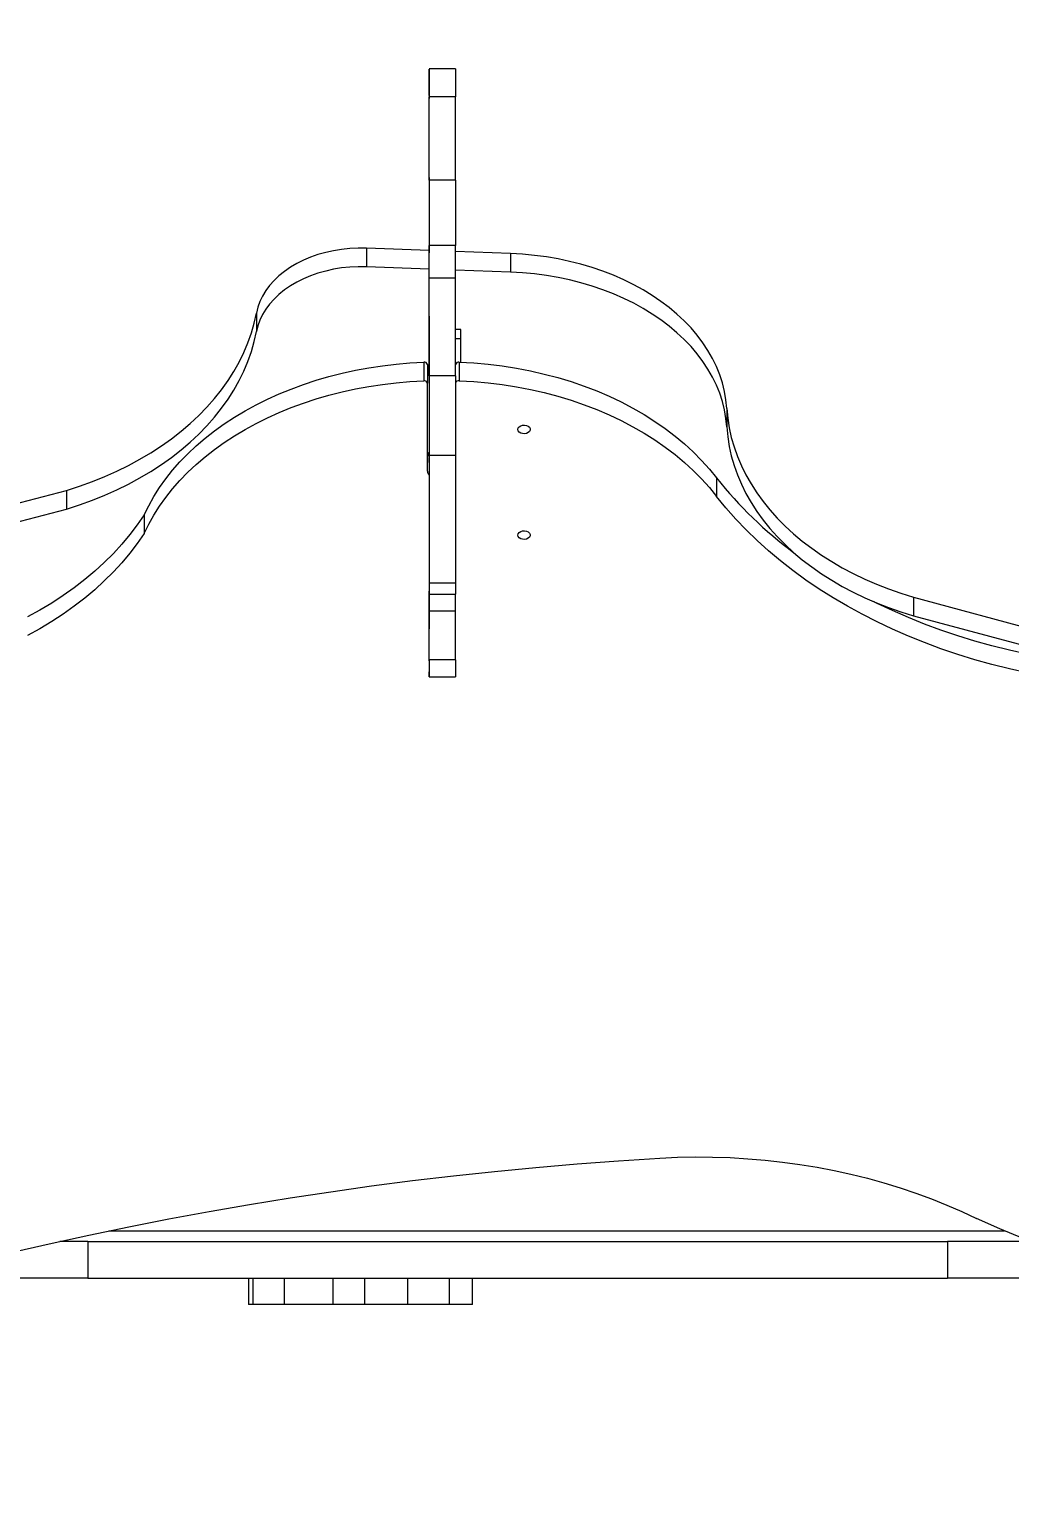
# Model space of a CAD drawing. Header units: millimetres. Extents: x -9848 to 7178, y -5300 to 6667.
# Drawn here: x -5666 to -5108, y -1123 to -282 of the extents above; entities that cross this region are included whole.
import ezdxf

# ---------------------------------------------------------------- set-up
doc = ezdxf.new("R2010")
doc.units = ezdxf.units.MM
for name, color, linetype in [('DIKOM_ОБЪЕКТ', 7, 'Continuous'), ('DIKOM_РАЗМЕР_ЗОНА', 7, 'Continuous'), ('DIKOM_РАЗМЕР_ОБЪЕКТА', 7, 'Continuous')]:
    doc.layers.add(name, color=color, linetype=linetype)
doc.styles.add('style1', font='arial.ttf', dxfattribs={"width": 0.8})
doc.dimstyles.new('1-50', dxfattribs={"dimtxt": 300, "dimasz": 200, "dimexe": 100, "dimexo": 0, "dimgap": 100, "dimtad": 0, "dimdec": 0, "dimtxsty": 'style1', "dimcen": 0, "dimclrd": 7, "dimclre": 7, "dimadec": 1, "dimazin": 2, "dimtfac": 1, "dimtdec": 0, "dimtmove": 1, "dimatfit": 3, "dimfxl": 0, "dimlwd": 25, "dimlwe": 18, "dimarcsym": 0})

# ---------------------------------------------------------------- blocks, each defined once
blk = doc.blocks.new('*D21')
at = {"layer": 'Defpoints', "color": 0, "transparency": 16777216}
for p in [(4614.21, 781.12), (-7848.5, -207.21), (-7848.5, -4134.17)]:
    blk.add_point(p, dxfattribs=at)
at = {"layer": 'DIKOM_РАЗМЕР_ОБЪЕКТА', "color": 7, "lineweight": 18, "transparency": 16777216}
for p, q in [((4614.21, 781.12), (4614.21, -4234.17)), ((-7848.5, -207.21), (-7848.5, -4234.17))]:
    blk.add_line(p, q, dxfattribs=at)
at = {"layer": 'DIKOM_РАЗМЕР_ОБЪЕКТА', "color": 7, "lineweight": 25, "transparency": 16777216}
for p, q in [((-7648.5, -4134.17), (-2616.89, -4134.17)), ((4414.21, -4134.17), (-1537.11, -4134.17))]:
    blk.add_line(p, q, dxfattribs=at)
at = {"layer": 'DIKOM_РАЗМЕР_ОБЪЕКТА', "color": 7, "transparency": 16777216}
for points in [[(-7648.5, -4100.84), (-7648.5, -4167.51), (-7848.5, -4134.17)], [(4414.21, -4100.84), (4414.21, -4167.51), (4614.21, -4134.17)]]:
    blk.add_solid(points, dxfattribs=at)
at = {"layer": 'DIKOM_РАЗМЕР_ОБЪЕКТА', "color": 0, "transparency": 16777216, "insert": (-2077, -4134.17), "char_height": 300, "attachment_point": 5, "style": 'style1'}
blk.add_mtext('12450', dxfattribs=at)
blk = doc.blocks.new('*D19')
at = {"layer": 'Defpoints', "color": 0, "transparency": 16777216}
for p in [(6614.21, 297.4), (-9848.5, -323.22), (6614.21, -5102.94)]:
    blk.add_point(p, dxfattribs=at)
at = {"layer": 'DIKOM_РАЗМЕР_ЗОНА', "color": 7, "lineweight": 18, "transparency": 16777216}
for p, q in [((6614.21, 297.4), (6614.21, -5202.94)), ((-9848.5, -323.22), (-9848.5, -5202.94))]:
    blk.add_line(p, q, dxfattribs=at)
at = {"layer": 'DIKOM_РАЗМЕР_ЗОНА', "color": 7, "lineweight": 25, "transparency": 16777216}
for p, q in [((-9648.5, -5102.94), (-2606.89, -5102.94)), ((6414.21, -5102.94), (-1527.11, -5102.94))]:
    blk.add_line(p, q, dxfattribs=at)
at = {"layer": 'DIKOM_РАЗМЕР_ЗОНА', "color": 7, "transparency": 16777216}
for points in [[(-9648.5, -5069.6), (-9648.5, -5136.27), (-9848.5, -5102.94)], [(6414.21, -5069.6), (6414.21, -5136.27), (6614.21, -5102.94)]]:
    blk.add_solid(points, dxfattribs=at)
at = {"layer": 'DIKOM_РАЗМЕР_ЗОНА', "color": 0, "transparency": 16777216, "insert": (-2067, -5102.94), "char_height": 300, "attachment_point": 5, "style": 'style1'}
blk.add_mtext('16450', dxfattribs=at)

msp = doc.modelspace()

# ---------------------------------------------------------------- linework, layer by layer
at = {"layer": 'DIKOM_ОБЪЕКТ', "color": 7, "linetype": 'Continuous', "lineweight": 15}
for p, q in [((-5423.49, -304.84), (-5438.49, -304.84)), ((-5438.49, -306.08), (-5438.49, -306.08)), ((-5438.49, -306.53), (-5438.49, -317.38)), ((-5438.49, -316.69), (-5438.49, -309.43)), ((-5438.49, -309.43), (-5438.49, -309.43)), ((-5423.49, -304.84), (-5423.49, -320.74)), ((-5438.49, -313.59), (-5438.49, -321.61)), ((-5438.49, -316.69), (-5438.49, -316.69)), ((-5438.49, -368.11), (-5438.49, -320.74)), ((-5423.49, -320.74), (-5438.49, -320.74)), ((-5423.49, -368.11), (-5423.49, -320.74)), ((-5423.49, -368.11), (-5438.49, -368.11)), ((-5438.5, -408.2), (-5474.29, -406.88)), ((-5474.29, -406.88), (-5474.29, -417.47)), ((-5438.49, -424), (-5438.49, -405.38)), ((-5423.49, -405.38), (-5438.49, -405.38)), ((-5423.49, -424), (-5423.49, -405.38)), ((-5392.12, -409.92), (-5423.49, -408.76)), ((-5392.12, -409.92), (-5392.12, -420.52)), ((-5438.5, -418.8), (-5474.29, -417.47)), ((-5392.12, -420.52), (-5423.49, -419.35)), ((-5423.49, -424), (-5438.49, -424)), ((-5536.91, -443.74), (-5536.91, -454.33)), ((-5420.5, -453.14), (-5423.49, -453.14)), ((-5420.5, -458.4), (-5420.5, -453.14)), ((-5420.5, -458.4), (-5423.49, -458.4)), ((-5420.5, -471.72), (-5420.5, -458.4)), ((-5438.5, -475.34), (-5438.5, -468.37)), ((-5441.61, -471.68), (-5441.61, -482.28)), ((-5439.5, -473.1), (-5439.5, -483.69)), ((-5421.38, -471.68), (-5421.38, -482.28)), ((-5439.5, -533.7), (-5439.5, -483.69)), ((-5423.49, -479.51), (-5438.49, -479.51)), ((-5438.5, -503.11), (-5438.5, -522.98)), ((-5269.04, -498.02), (-5269.04, -508.61)), ((-5438.5, -525.45), (-5438.5, -522.98)), ((-5438.5, -524.17), (-5438.5, -525.92)), ((-5438.5, -528.75), (-5438.5, -525.92)), ((-5438.5, -528.75), (-5438.5, -537.23)), ((-5423.49, -524.86), (-5438.49, -524.86)), ((-5438.5, -537.23), (-5438.5, -623.44)), ((-5274.87, -537.62), (-5274.87, -548.21)), ((-5895.08, -610.19), (-5644.98, -544.76)), ((-5644.98, -544.76), (-5644.98, -555.35)), ((-5895.08, -620.79), (-5644.98, -555.35)), ((-5600.87, -558.71), (-5600.87, -569.3)), ((-5423.5, -597.49), (-5438.5, -597.49)), ((-5438.5, -603.88), (-5423.5, -603.88)), ((-5162.79, -605.46), (-5031.26, -640.88)), ((-5162.79, -605.46), (-5162.79, -616.06)), ((-5438.5, -641.24), (-5438.5, -613.37)), ((-5423.5, -613.37), (-5438.5, -613.37)), ((-5423.5, -641.24), (-5423.5, -613.37)), ((-5162.79, -616.06), (-5031.26, -651.47)), ((-5438.5, -626.28), (-5438.5, -623.44)), ((-5438.5, -631.29), (-5438.5, -626.28)), ((-5438.5, -641.83), (-5438.5, -631.29)), ((-5423.5, -641.24), (-5438.5, -641.24)), ((-5438.5, -641.83), (-5438.5, -643.88)), ((-5438.5, -650.77), (-5423.5, -650.77)), ((-5632.81, -972.21), (-5648.81, -972.21)), ((-5632.81, -972.21), (-5632.81, -993.21)), ((-5632.81, -972.21), (-5143.35, -972.21)), ((-5620.88, -966.21), (-5110.79, -966.21)), ((-5143.35, -972.21), (-5143.35, -993.21)), ((-5096.09, -972.21), (-5143.35, -972.21)), ((-5632.81, -993.21), (-5688.08, -993.21)), ((-5632.81, -993.21), (-5143.35, -993.21)), ((-5541.4, -993.21), (-5541.4, -1008.21)), ((-5538.71, -1008.21), (-5538.71, -993.21)), ((-5520.82, -1008.21), (-5520.82, -993.21)), ((-5493.11, -1008.21), (-5493.11, -993.21)), ((-5475.24, -1008.21), (-5475.24, -993.21)), ((-5450.68, -1008.21), (-5450.68, -993.21)), ((-5426.89, -1008.21), (-5426.89, -993.21)), ((-5413.82, -1008.21), (-5413.82, -993.21)), ((-5088.08, -993.21), (-5143.35, -993.21)), ((-5538.71, -1008.21), (-5541.4, -1008.21)), ((-5520.82, -1008.21), (-5538.71, -1008.21)), ((-5493.11, -1008.21), (-5520.82, -1008.21)), ((-5475.24, -1008.21), (-5493.11, -1008.21)), ((-5450.68, -1008.21), (-5475.24, -1008.21)), ((-5426.89, -1008.21), (-5450.68, -1008.21)), ((-5413.82, -1008.21), (-5426.89, -1008.21))]:
    msp.add_line(p, q, dxfattribs=at)
at = {"layer": 'DIKOM_ОБЪЕКТ', "color": 7, "linetype": 'Continuous', "lineweight": 15, "flags": 128}
for points in [[(-5438.49, -306.53), (-5438.49, -305.62), (-5438.49, -305.06), (-5438.49, -304.85), (-5438.49, -304.98), (-5438.49, -305.47), (-5438.49, -306.31), (-5438.49, -307.48), (-5438.49, -308.98), (-5438.49, -310.79), (-5438.49, -312.9), (-5438.49, -315.27), (-5438.49, -317.89), (-5438.49, -320.74)], [(-5438.49, -313.59), (-5438.49, -311.53), (-5438.49, -309.78), (-5438.49, -308.36), (-5438.49, -307.28), (-5438.49, -306.54), (-5438.49, -306.15), (-5438.49, -306.11), (-5438.49, -306.42), (-5438.49, -307.08), (-5438.49, -308.08), (-5438.49, -309.43)], [(-5438.49, -317.38), (-5438.49, -318.6), (-5438.49, -319.45), (-5438.49, -319.92), (-5438.49, -320.02), (-5438.49, -319.75), (-5438.49, -319.1), (-5438.49, -318.08), (-5438.49, -316.69)], [(-5438.5, -366.57), (-5438.5, -361.55), (-5438.5, -356.63), (-5438.49, -351.84), (-5438.49, -347.22), (-5438.49, -342.79), (-5438.49, -338.57), (-5438.49, -334.6), (-5438.49, -330.9), (-5438.49, -327.48), (-5438.49, -324.38), (-5438.49, -321.61)], [(-5438.5, -366.57), (-5438.5, -371.12), (-5438.5, -375.58), (-5438.5, -379.92), (-5438.5, -384.12), (-5438.5, -388.14), (-5438.5, -391.97), (-5438.5, -395.57), (-5438.5, -398.93), (-5438.5, -402.03), (-5438.5, -404.85), (-5438.5, -407.36), (-5438.5, -409.56)], [(-5438.49, -368.11), (-5438.49, -371.2), (-5438.49, -374.45), (-5438.49, -377.84), (-5438.49, -381.33), (-5438.49, -384.88), (-5438.49, -388.45), (-5438.49, -392.01), (-5438.49, -395.52), (-5438.49, -398.94), (-5438.49, -402.24), (-5438.49, -405.38)], [(-5423.49, -368.11), (-5423.49, -371.2), (-5423.49, -374.45), (-5423.49, -377.84), (-5423.49, -381.33), (-5423.49, -384.88), (-5423.49, -388.45), (-5423.49, -392.01), (-5423.49, -395.52), (-5423.49, -398.94), (-5423.49, -402.24), (-5423.49, -405.38)], [(-5474.29, -406.88), (-5479, -406.83), (-5483.7, -407.05), (-5488.36, -407.53), (-5492.96, -408.26), (-5497.45, -409.25), (-5501.83, -410.49), (-5506.05, -411.96), (-5510.1, -413.67), (-5513.95, -415.59), (-5517.57, -417.72), (-5520.94, -420.05), (-5524.05, -422.56), (-5526.87, -425.23), (-5529.38, -428.05), (-5531.58, -431), (-5533.44, -434.06), (-5534.95, -437.22), (-5536.11, -440.45), (-5536.91, -443.74)], [(-5438.5, -445.49), (-5438.5, -442.12), (-5438.5, -438.71), (-5438.5, -435.3), (-5438.5, -431.92), (-5438.5, -428.63), (-5438.5, -425.46), (-5438.5, -422.44), (-5438.5, -419.62), (-5438.5, -417.04), (-5438.5, -414.71), (-5438.5, -412.67), (-5438.5, -410.95), (-5438.5, -409.56)], [(-5269.04, -498.02), (-5269.5, -493.18), (-5270.33, -488.36), (-5271.51, -483.58), (-5273.05, -478.85), (-5274.93, -474.18), (-5277.16, -469.59), (-5279.74, -465.09), (-5282.64, -460.69), (-5285.86, -456.41), (-5289.4, -452.25), (-5293.25, -448.23), (-5297.39, -444.36), (-5301.81, -440.65), (-5306.5, -437.11), (-5311.45, -433.75), (-5316.64, -430.58), (-5322.06, -427.61), (-5327.7, -424.84), (-5333.53, -422.29), (-5339.55, -419.96), (-5345.73, -417.86), (-5352.06, -415.99), (-5358.51, -414.36), (-5365.09, -412.97), (-5371.75, -411.83), (-5378.49, -410.94), (-5385.29, -410.31), (-5392.12, -409.92)], [(-5474.29, -417.47), (-5479, -417.43), (-5483.7, -417.64), (-5488.36, -418.12), (-5492.96, -418.86), (-5497.45, -419.85), (-5501.83, -421.08), (-5506.05, -422.56), (-5510.1, -424.26), (-5513.95, -426.18), (-5517.57, -428.32), (-5520.94, -430.64), (-5524.05, -433.15), (-5526.87, -435.82), (-5529.38, -438.64), (-5531.58, -441.59), (-5533.44, -444.65), (-5534.95, -447.81), (-5536.11, -451.04), (-5536.91, -454.33)], [(-5438.49, -479.51), (-5438.49, -475.52), (-5438.49, -471.38), (-5438.49, -467.12), (-5438.49, -462.76), (-5438.49, -458.33), (-5438.49, -453.86), (-5438.49, -449.39), (-5438.49, -444.94), (-5438.49, -440.53), (-5438.49, -436.21), (-5438.49, -431.99), (-5438.49, -427.91), (-5438.49, -424)], [(-5423.49, -479.51), (-5423.49, -475.52), (-5423.49, -471.38), (-5423.49, -467.12), (-5423.49, -462.76), (-5423.49, -458.33), (-5423.49, -453.86), (-5423.49, -449.39), (-5423.49, -444.94), (-5423.49, -440.53), (-5423.49, -436.21), (-5423.49, -431.99), (-5423.49, -427.92), (-5423.49, -424)], [(-5269.04, -508.61), (-5269.5, -503.77), (-5270.33, -498.95), (-5271.51, -494.17), (-5273.05, -489.44), (-5274.93, -484.77), (-5277.16, -480.18), (-5279.74, -475.68), (-5282.64, -471.28), (-5285.86, -467), (-5289.4, -462.84), (-5293.25, -458.82), (-5297.39, -454.95), (-5301.81, -451.24), (-5306.5, -447.7), (-5311.45, -444.34), (-5316.64, -441.17), (-5322.06, -438.2), (-5327.7, -435.43), (-5333.53, -432.88), (-5339.55, -430.55), (-5345.73, -428.45), (-5352.06, -426.58), (-5358.51, -424.95), (-5365.09, -423.56), (-5371.75, -422.42), (-5378.49, -421.53), (-5385.29, -420.9), (-5392.12, -420.52)], [(-5644.98, -544.76), (-5637.58, -542.37), (-5630.33, -539.74), (-5623.26, -536.89), (-5616.38, -533.81), (-5609.7, -530.52), (-5603.23, -527.02), (-5597, -523.32), (-5591, -519.42), (-5585.26, -515.33), (-5579.78, -511.07), (-5574.58, -506.64), (-5569.67, -502.04), (-5565.05, -497.3), (-5560.74, -492.41), (-5556.74, -487.39), (-5553.07, -482.25), (-5549.72, -477), (-5546.71, -471.64), (-5544.05, -466.2), (-5541.73, -460.67), (-5539.77, -455.08), (-5538.16, -449.43), (-5536.91, -443.74)], [(-5438.5, -445.49), (-5438.5, -449.67), (-5438.5, -454.01), (-5438.5, -458.47), (-5438.5, -463.02), (-5438.5, -467.63), (-5438.5, -472.28), (-5438.5, -476.92), (-5438.5, -481.54), (-5438.5, -486.09), (-5438.5, -490.55), (-5438.5, -494.9), (-5438.5, -499.09), (-5438.5, -503.11)], [(-5644.98, -555.35), (-5637.58, -552.96), (-5630.33, -550.33), (-5623.26, -547.48), (-5616.38, -544.4), (-5609.7, -541.11), (-5603.23, -537.61), (-5597, -533.91), (-5591, -530.01), (-5585.26, -525.93), (-5579.78, -521.66), (-5574.58, -517.23), (-5569.67, -512.64), (-5565.05, -507.89), (-5560.74, -503), (-5556.74, -497.98), (-5553.07, -492.84), (-5549.72, -487.59), (-5546.71, -482.23), (-5544.05, -476.79), (-5541.73, -471.26), (-5539.77, -465.67), (-5538.16, -460.02), (-5536.91, -454.33)], [(-5600.87, -558.71), (-5598.26, -553.41), (-5595.33, -548.21), (-5592.07, -543.1), (-5588.49, -538.1), (-5584.61, -533.21), (-5580.42, -528.46), (-5575.93, -523.84), (-5571.16, -519.36), (-5566.12, -515.04), (-5560.8, -510.89), (-5555.23, -506.9), (-5549.42, -503.1), (-5543.37, -499.48), (-5537.11, -496.05), (-5530.63, -492.83), (-5523.96, -489.81), (-5517.1, -487.01), (-5510.07, -484.42), (-5502.89, -482.06), (-5495.57, -479.93), (-5488.12, -478.02), (-5480.56, -476.36), (-5472.91, -474.94), (-5465.17, -473.75), (-5457.36, -472.82), (-5449.5, -472.12), (-5441.61, -471.68)], [(-5421.38, -471.68), (-5413.17, -472.15), (-5404.99, -472.88), (-5396.87, -473.89), (-5388.82, -475.15), (-5380.87, -476.68), (-5373.03, -478.47), (-5365.31, -480.52), (-5357.73, -482.81), (-5350.31, -485.35), (-5343.06, -488.13), (-5336, -491.15), (-5329.15, -494.39), (-5322.52, -497.86), (-5316.12, -501.53), (-5309.97, -505.42), (-5304.08, -509.5), (-5298.46, -513.77), (-5293.13, -518.22), (-5288.09, -522.84), (-5283.37, -527.62), (-5278.95, -532.55), (-5274.87, -537.62)], [(-5600.87, -569.3), (-5598.26, -564.01), (-5595.33, -558.8), (-5592.07, -553.69), (-5588.49, -548.69), (-5584.61, -543.81), (-5580.42, -539.05), (-5575.93, -534.43), (-5571.16, -529.96), (-5566.12, -525.64), (-5560.8, -521.48), (-5555.23, -517.49), (-5549.42, -513.69), (-5543.37, -510.07), (-5537.11, -506.64), (-5530.63, -503.42), (-5523.96, -500.4), (-5517.1, -497.6), (-5510.07, -495.01), (-5502.89, -492.65), (-5495.57, -490.52), (-5488.12, -488.62), (-5480.56, -486.95), (-5472.91, -485.53), (-5465.17, -484.35), (-5457.36, -483.41), (-5449.5, -482.72), (-5441.61, -482.28)], [(-5438.49, -479.51), (-5438.49, -483.69), (-5438.49, -488.04), (-5438.49, -492.52), (-5438.49, -497.11), (-5438.49, -501.76), (-5438.49, -506.45), (-5438.49, -511.14), (-5438.49, -515.79), (-5438.49, -520.38), (-5438.49, -524.86)], [(-5423.49, -479.51), (-5423.49, -483.69), (-5423.49, -488.04), (-5423.49, -492.52), (-5423.49, -497.11), (-5423.49, -501.76), (-5423.49, -506.45), (-5423.49, -511.14), (-5423.49, -515.79), (-5423.49, -520.38), (-5423.49, -524.86)], [(-5421.38, -482.28), (-5413.17, -482.74), (-5404.99, -483.48), (-5396.87, -484.48), (-5388.82, -485.75), (-5380.87, -487.28), (-5373.03, -489.07), (-5365.31, -491.11), (-5357.73, -493.4), (-5350.31, -495.94), (-5343.06, -498.73), (-5336, -501.74), (-5329.15, -504.99), (-5322.52, -508.45), (-5316.12, -512.13), (-5309.97, -516.01), (-5304.08, -520.09), (-5298.46, -524.36), (-5293.13, -528.81), (-5288.09, -533.43), (-5283.37, -538.21), (-5278.95, -543.14), (-5274.87, -548.21)], [(-5269.04, -498.02), (-5268.53, -503.55), (-5267.68, -509.06), (-5266.47, -514.53), (-5264.9, -519.96), (-5262.99, -525.33), (-5260.74, -530.64), (-5258.15, -535.87), (-5255.23, -541), (-5251.97, -546.04), (-5248.4, -550.97), (-5244.51, -555.78), (-5240.32, -560.46), (-5235.83, -565), (-5231.06, -569.39), (-5226.01, -573.62), (-5220.69, -577.68), (-5215.11, -581.57), (-5209.29, -585.27), (-5203.24, -588.79), (-5196.97, -592.1), (-5190.49, -595.21), (-5183.82, -598.1), (-5176.97, -600.78), (-5169.96, -603.24), (-5162.79, -605.46)], [(-5388, -509.98), (-5387.81, -509.18), (-5387.26, -508.46), (-5386.41, -507.91), (-5385.36, -507.58), (-5384.21, -507.51), (-5383.09, -507.71), (-5382.13, -508.16), (-5381.42, -508.8), (-5381.04, -509.57), (-5381.04, -510.39), (-5381.42, -511.16), (-5382.13, -511.81), (-5383.09, -512.25), (-5384.21, -512.45), (-5385.36, -512.38), (-5386.41, -512.06), (-5387.26, -511.5), (-5387.81, -510.79), (-5388, -509.98)], [(-5269.04, -508.61), (-5268.53, -514.14), (-5267.68, -519.65), (-5266.47, -525.12), (-5264.9, -530.55), (-5262.99, -535.93), (-5260.74, -541.23), (-5258.15, -546.46), (-5255.23, -551.6), (-5251.97, -556.64), (-5248.4, -561.57), (-5244.51, -566.37), (-5240.32, -571.05), (-5235.83, -575.59), (-5231.06, -579.98), (-5226.01, -584.21), (-5220.69, -588.27), (-5215.11, -592.16), (-5209.29, -595.87), (-5203.24, -599.38), (-5196.97, -602.69), (-5190.49, -605.8), (-5183.82, -608.7), (-5176.97, -611.38), (-5169.96, -613.83), (-5162.79, -616.06)], [(-5438.49, -524.86), (-5438.49, -531.52), (-5438.49, -538.03), (-5438.49, -544.37), (-5438.49, -550.51), (-5438.49, -556.44), (-5438.49, -562.14), (-5438.49, -567.59), (-5438.5, -572.78), (-5438.5, -577.68), (-5438.5, -582.29), (-5438.5, -586.59), (-5438.5, -590.57), (-5438.5, -594.2), (-5438.5, -597.49)], [(-5423.49, -524.86), (-5423.49, -531.52), (-5423.49, -538.03), (-5423.49, -544.37), (-5423.49, -550.51), (-5423.49, -556.44), (-5423.5, -562.14), (-5423.5, -567.59), (-5423.5, -572.78), (-5423.5, -577.68), (-5423.5, -582.29), (-5423.5, -586.59), (-5423.5, -590.57), (-5423.5, -594.2), (-5423.5, -597.49)], [(-5098, -648.58), (-5108.07, -646.33), (-5118.03, -643.83), (-5127.86, -641.08), (-5137.54, -638.09), (-5147.07, -634.86), (-5156.43, -631.39), (-5165.61, -627.69), (-5174.61, -623.77), (-5183.4, -619.62), (-5191.98, -615.26), (-5200.34, -610.68), (-5208.47, -605.9), (-5216.35, -600.92), (-5223.98, -595.75), (-5231.35, -590.39), (-5238.45, -584.85), (-5245.26, -579.13), (-5251.79, -573.25), (-5258.03, -567.21), (-5263.96, -561.02), (-5269.57, -554.68), (-5274.87, -548.21)], [(-5600.87, -558.71), (-5604.76, -564.36), (-5608.98, -569.89), (-5613.52, -575.29), (-5618.37, -580.56), (-5623.52, -585.68), (-5628.96, -590.65), (-5634.68, -595.46), (-5640.68, -600.09), (-5646.95, -604.55), (-5653.46, -608.82), (-5660.22, -612.9), (-5667.21, -616.78)], [(-5600.87, -569.3), (-5604.76, -574.95), (-5608.98, -580.48), (-5613.52, -585.89), (-5618.37, -591.15), (-5623.52, -596.28), (-5628.96, -601.25), (-5634.68, -606.05), (-5640.68, -610.69), (-5646.95, -615.14), (-5653.46, -619.41), (-5660.22, -623.49), (-5667.21, -627.37)], [(-5388, -570.16), (-5387.81, -569.36), (-5387.26, -568.64), (-5386.41, -568.09), (-5385.36, -567.76), (-5384.21, -567.69), (-5383.09, -567.89), (-5382.13, -568.34), (-5381.42, -568.98), (-5381.05, -569.75), (-5381.05, -570.57), (-5381.42, -571.34), (-5382.13, -571.99), (-5383.09, -572.43), (-5384.21, -572.63), (-5385.36, -572.56), (-5386.41, -572.24), (-5387.26, -571.68), (-5387.81, -570.97), (-5388, -570.16)], [(-5438.5, -597.49), (-5438.5, -599.51), (-5438.5, -601.15), (-5438.5, -602.41), (-5438.5, -603.29), (-5438.5, -603.78), (-5438.5, -603.87), (-5438.5, -603.57), (-5438.5, -602.88)], [(-5438.5, -613.37), (-5438.5, -610.8), (-5438.5, -608.54), (-5438.5, -606.61), (-5438.5, -605.01), (-5438.5, -603.75), (-5438.5, -602.85), (-5438.5, -602.31), (-5438.5, -602.13), (-5438.5, -602.32), (-5438.5, -602.88)], [(-5423.5, -597.49), (-5423.5, -599.51), (-5423.5, -601.15), (-5423.5, -602.41), (-5423.5, -603.29), (-5423.5, -603.78), (-5423.5, -603.88)], [(-5423.5, -613.37), (-5423.5, -610.8), (-5423.5, -608.54), (-5423.5, -606.61), (-5423.5, -605.01), (-5423.5, -603.88)], [(-5057.69, -644.36), (-5067.19, -643.22), (-5077.54, -641.74), (-5087.82, -639.99), (-5098, -637.99), (-5108.07, -635.74), (-5118.03, -633.24), (-5127.86, -630.49), (-5137.54, -627.5), (-5147.07, -624.26), (-5156.43, -620.8), (-5165.61, -617.1), (-5174.61, -613.17), (-5183.4, -609.03), (-5185.39, -608.04)], [(-5438.5, -641.24), (-5438.5, -643.64), (-5438.5, -645.71), (-5438.5, -647.45), (-5438.5, -648.83), (-5438.5, -649.85), (-5438.5, -650.5), (-5438.5, -650.76), (-5438.5, -650.65), (-5438.5, -650.16), (-5438.5, -649.29), (-5438.5, -648.05)], [(-5438.5, -643.88), (-5438.5, -644.25), (-5438.5, -644.66), (-5438.5, -645.12), (-5438.5, -645.62), (-5438.5, -646.16), (-5438.5, -646.75), (-5438.5, -647.38), (-5438.5, -648.05)], [(-5423.5, -641.24), (-5423.5, -643.64), (-5423.5, -645.71), (-5423.5, -647.45), (-5423.5, -648.83), (-5423.5, -649.85), (-5423.5, -650.5), (-5423.5, -650.76), (-5423.5, -650.77)], [(-5307.16, -924.75), (-5297.15, -924.31), (-5287.13, -924.13), (-5277.1, -924.2), (-5267.08, -924.53), (-5257.09, -925.12), (-5247.13, -925.96), (-5237.22, -927.05), (-5227.38, -928.4), (-5217.61, -930), (-5207.93, -931.85), (-5198.35, -933.95), (-5188.88, -936.28), (-5179.54, -938.86), (-5170.33, -941.68), (-5161.28, -944.73), (-5152.39, -948.02), (-5143.67, -951.52), (-5135.13, -955.25), (-5126.8, -959.19)], [(-5704.89, -985.48), (-5699.82, -984.21), (-5677.42, -978.77), (-5654.9, -973.57), (-5632.28, -968.61), (-5609.55, -963.89), (-5586.73, -959.41), (-5563.82, -955.17), (-5540.82, -951.18), (-5517.73, -947.42), (-5494.57, -943.92), (-5471.34, -940.66), (-5448.04, -937.64), (-5424.69, -934.87), (-5401.27, -932.35), (-5377.81, -930.08), (-5354.3, -928.05), (-5330.74, -926.28), (-5307.16, -924.75)], [(-5021.86, -996.7), (-5030.39, -994.35), (-5044.72, -990.13), (-5058.88, -985.64), (-5072.86, -980.88), (-5086.65, -975.85), (-5100.24, -970.56), (-5113.63, -965), (-5126.8, -959.19)]]:
    msp.add_lwpolyline(points, dxfattribs=at)
at = {"layer": 'DIKOM_ОБЪЕКТ', "color": 7, "linetype": 'Continuous', "lineweight": 15}
for centre, radius, start, end in [((-5441.28, -473.47), 1.82, 11.99753, 100.43757), ((-5421.7, -473.51), 1.85, 79.98474, 164.80003), ((-5441.28, -484.07), 1.82, 11.9907, 100.45333), ((-5421.7, -484.1), 1.85, 79.99132, 164.8371), ((-5436.05, -523.03), 3.45, 181.3239, 224.751), ((-5436.05, -533.62), 3.44, 181.31714, 224.81439), ((-5089.82, -390.22), 236.58, 218.53825, 233.4189)]:
    msp.add_arc(centre, radius, start, end, dxfattribs=at)

# ---------------------------------------------------------------- dimensions: what is measured, and where the dimension line sits
at = {"layer": 'DIKOM_РАЗМЕР_ЗОНА'}
dim = msp.add_linear_dim(base=(6614.21, -5102.94), p1=(-9848.5, -323.22), p2=(6614.21, 297.4), text='16450', dimstyle='1-50', override={"dimscale": 1, "dimtix": 0, "dimtofl": 1, "dimtmove": 1, "dimatfit": 3}, dxfattribs=at)
dim.commit()
dim.dimension.update_dxf_attribs({"geometry": '*D19', "text_midpoint": (-2067, -5102.94), "dimtype": 160})
at = {"layer": 'DIKOM_РАЗМЕР_ОБЪЕКТА'}
dim = msp.add_linear_dim(base=(-7848.5, -4134.17), p1=(4614.21, 781.12), p2=(-7848.5, -207.21), text='12450', dimstyle='1-50', override={"dimscale": 1, "dimtix": 0, "dimtofl": 1, "dimtmove": 1, "dimatfit": 3}, dxfattribs=at)
dim.commit()
dim.dimension.update_dxf_attribs({"geometry": '*D21', "text_midpoint": (-2077, -4134.17), "dimtype": 160})

doc.saveas('drawing.dxf')
